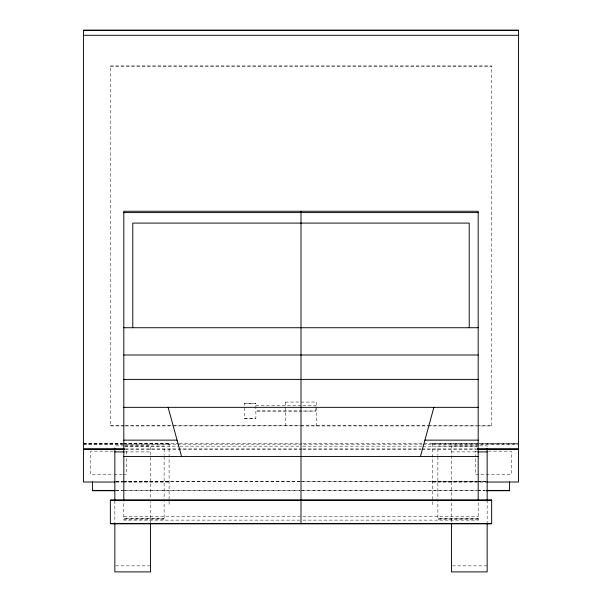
<?xml version="1.0" encoding="UTF-8"?>
<svg xmlns="http://www.w3.org/2000/svg" width="602" height="602" viewBox="0 0 602 602"><rect width="100%" height="100%" fill="white"/><g stroke="black" fill="none" stroke-linecap="round" stroke-linejoin="round"><path stroke-width="0.45" stroke-dasharray="3.01 2.26" d="M110.354 66.13L491.646 66.13M285.303 402.113L300.074 402.008M301 402.113L316.697 402.008L316.697 425.938M244.367 403.513L255.865 403.513M255.865 405.725L301.971 405.725M302.896 405.725L315.862 405.68L315.862 411.053L302.896 411.053L315.862 411.008M244.367 418.285L255.865 418.285M110.354 425.795L124.433 425.795M125.366 425.795L173.225 425.795M174.166 425.795L427.796 425.795M428.737 425.795L476.618 425.795M477.559 425.795L491.646 425.795M124.433 425.938L110.354 425.938L110.354 65.987L491.646 65.987L491.646 425.938L477.687 425.938M125.366 425.938L300.074 425.84M301 425.938L476.754 425.938M83.445 443.742L122.545 443.742M123.47 443.742L178.448 443.742M179.388 443.742L301.971 443.742M302.904 443.742L518.555 443.742M83.445 443.855L122.545 443.855M123.47 443.855L169.094 443.855M432.349 443.855L518.555 443.855M83.445 444.013L122.545 444.013M123.47 444.013L169.094 444.013M432.349 444.013L518.555 444.013M83.445 444.171L176.597 444.171M177.537 444.171L422.055 444.171M422.988 444.163L518.555 444.163M124.23 445.871L114.839 445.871L114.839 447.572M125.163 445.871L150.508 445.871L150.508 522.649M478.71 445.871L451.492 445.871L451.492 523.71M479.651 445.871L487.161 445.871L487.161 447.572M124.749 446.059L164.128 446.059L164.128 455.436M477.251 446.059L437.872 446.059L437.872 455.436M124.749 446.157L179.042 446.157M179.975 446.157L300.059 446.157M302.874 446.157L422.025 446.157M422.958 446.157L477.251 446.157M125.336 448.934L301.971 448.934M302.904 448.934L421.091 448.934M422.025 448.934L476.393 448.934M125.336 449.197L301.971 449.197M302.904 449.197L421.091 449.197M422.025 449.197L476.393 449.197M113.176 451.146L90.736 451.146L90.736 474.572L113.176 474.572M477.288 451.146L475.452 451.146L475.452 456.767M488.312 451.146L511.264 451.146L511.264 474.572L475.452 474.572L475.452 457.701M125.163 451.906L150.508 451.906M451.492 451.906L476.837 451.906M114.109 474.572L122.53 474.572M123.463 474.572L126.269 474.572L126.269 455.827M115.87 481.442L122.439 481.442M123.38 481.442L300.059 481.442M301 481.442L476.671 481.442M477.612 481.442L486.077 481.442M115.787 481.758L122.334 481.758M123.275 481.758L477.017 481.758M477.943 481.758L486.318 481.758M116.028 481.871L122.545 481.871M123.47 481.871L169.094 481.871M432.349 481.871L485.761 481.871M116.028 482.029L122.545 482.029M123.47 482.029L169.094 482.029M432.349 482.029L485.761 482.029M115.87 490.412L124.313 490.412M125.254 490.412L300.059 490.412M301 490.412L476.671 490.412M477.612 490.412L485.137 490.412M115.787 490.728L122.334 490.728M123.275 490.728L477.017 490.728M477.943 490.728L485.393 490.728M123.816 516.418L300.067 516.418M302.874 516.418L478.184 516.418M123.816 519.534L164.128 519.534L164.128 457.136M478.184 519.534L437.872 519.534L437.872 457.136M300.067 520.128L123.816 520.128L123.816 499.818M302.874 520.128L478.184 520.128L478.184 499.818M115.78 565.865L150.508 565.865M452.433 565.865L487.161 565.865M487.161 500.202L487.161 522.649M432.349 443.742L432.349 506.312M285.303 402.008L285.303 425.938M169.094 443.742L169.094 500.819M169.094 501.248L169.094 506.312M126.269 451.146L126.269 454.894M114.839 500.856L114.839 522.649M255.865 403.43L244.367 403.43L244.367 418.367L255.865 418.367L255.865 403.43M301.971 411.008L255.865 411.008L301.971 411.053M164.128 518.337L123.816 518.337L164.128 518.42M478.184 518.337L437.872 518.337L478.184 518.42"/><path stroke-width="0.9" d="M420.429 456.542L433.892 407.343M83.445 30.529L518.555 30.529M83.445 35.3L518.555 35.3M123.816 212.589L478.184 212.589M123.816 327.729L478.184 327.729M123.816 354.999L478.184 354.999M123.816 379.388L478.184 379.388M123.816 407.343L478.184 407.343M123.816 440.145L177.078 440.145M424.922 440.145L478.184 440.145M83.445 448.934L124.403 448.934M477.326 448.934L518.555 448.934M83.445 449.197L124.403 449.197M477.326 449.197L518.555 449.197M114.839 451.906L124.23 451.906M477.77 451.906L487.161 451.906M123.816 456.542L478.184 456.542M115.095 482.029L83.445 482.029L83.445 30.1L518.555 30.1L518.555 482.029L486.694 482.029M92.415 490.412L114.937 490.412M487.018 490.412L509.585 490.412M114.854 490.728L92.415 490.728L92.415 481.758M486.318 490.728L509.585 490.728L509.585 481.758M110.354 500.217L491.646 500.217M110.354 523.612L491.646 523.612M168.108 407.343L181.571 456.542M487.161 448.422L487.161 500.856M487.161 523.146L487.161 571.9L451.492 571.9L451.492 523.146M478.184 500.066L478.184 211.249L123.816 211.249L123.816 500.066M469.214 327.729L469.214 223.094L132.786 223.094L132.786 327.729M301 211.249L301 523.77M150.508 523.146L150.508 571.9L114.839 571.9L114.839 523.146M114.839 448.422L114.839 500.856M491.646 500.066L110.354 500.066L110.354 523.77L491.646 523.77L491.646 500.066"/></g></svg>
